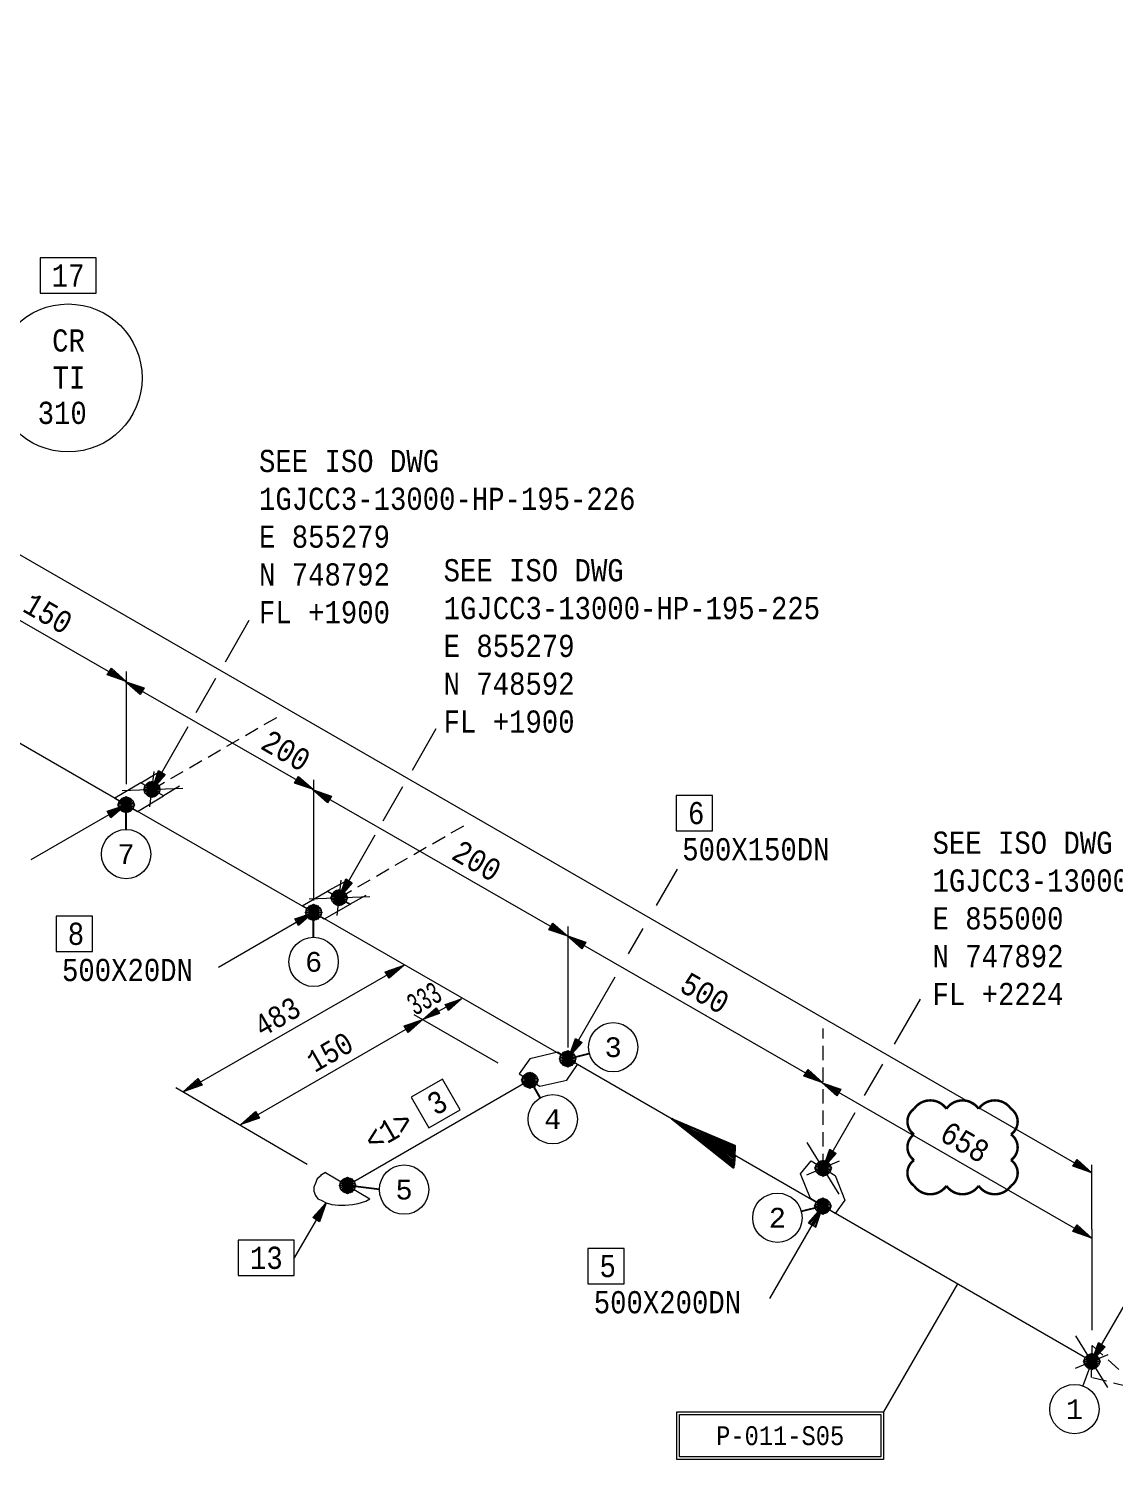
# Model space of a CAD drawing. Extents: x 0 to 841, y 0 to 594.
# Drawn here: x 412.4 to 544.4, y 301.8 to 475.8 of the extents above; entities that cross this region are included whole.
import ezdxf
from ezdxf.enums import TextEntityAlignment as Align

# ---------------------------------------------------------------- set-up
doc = ezdxf.new("R2010")
doc.units = 0
doc.header["$LTSCALE"] = 7
doc.header["$MEASUREMENT"] = 0
doc.linetypes.add('HIDDEN', pattern=[0.375, 0.25, -0.125])
doc.layers.get('0').update_dxf_attribs({"lineweight": 9})
for name, color, linetype, lineweight in [('1', 7, 'Continuous', 9), ('3', 7, 'Continuous', 9), ('SYM', 7, 'Continuous', 9), ('T-TEXT1', 7, 'Continuous', 9)]:
    doc.layers.add(name, color=color, linetype=linetype, lineweight=lineweight)
doc.layers.add('2', color=2, linetype='Continuous')
doc.layers.add('FAB', color=2, linetype='Continuous')
doc.styles.add('MARKING', font='monotxt.shx', dxfattribs={"width": 0.85, "height": 2.6})
doc.styles.add('TXT', font='monotxt.shx')

# ---------------------------------------------------------------- blocks, each defined once
blk = doc.blocks.new('ARO_E1')
at = {"layer": '2', "color": 2, "linetype": 'Continuous'}
blk.add_lwpolyline([(-1.075, -0.6125), (-1.2375, -0.4875), (0, 0), (-0.925, -0.7), (-1.2125, -0.5125), (-0.1, -0.0625), (-0.925, -0.7), (-1.2, -0.525), (-0.225, -0.1125), (-0.9375, -0.675), (-1.175, -0.5375), (-0.325, -0.175), (-0.975, -0.6625), (-1.15, -0.5625), (-0.4125, -0.225), (-0.9875, -0.6625), (-1.1375, -0.55), (-0.525, -0.3), (-1, -0.6375), (-1.1, -0.575), (-0.625, -0.35), (-1.0375, -0.625), (-1.0875, -0.5875), (-0.725, -0.425), (-1.05, -0.6125), (-1.075, -0.6125), (0, 0)], dxfattribs=at)
blk = doc.blocks.new('ARO_U1')
at = {"layer": '2', "color": 2, "linetype": 'Continuous', "xscale": 0.9999990990353698, "yscale": 0.9999990990353698, "rotation": 59.99997019629861}
blk.add_blockref('ARO_E1', (0, 0), dxfattribs=at)

msp = doc.modelspace()

# ---------------------------------------------------------------- linework, layer by layer
at = {"color": 6, "linetype": 'Continuous', "lineweight": 0, "flags": 128}
msp.add_lwpolyline([(531.86, 335.04, 0, 0, 0.520567), (531.86, 335.04, 0, 0, 0.520567), (531.86, 335.04, 0.3, 0.3, 0.520567), (531.86, 338.17, 0.3, 0.3, 0.520567), (531.86, 341.29, 0.3, 0.3, 0.520567), (531.86, 344.41, 0.3, 0.3, 0.520567), (531.86, 344.41, 0.3, 0.3, 0.520567), (527.93, 344.41, 0.3, 0.3, 0.520567), (524.01, 344.41, 0.3, 0.3, 0.520567), (520.08, 344.41, 0.3, 0.3, 0.520567), (520.08, 344.41, 0.3, 0.3, 0.520567), (520.08, 341.29, 0.3, 0.3, 0.520567), (520.08, 338.17, 0.3, 0.3, 0.520567), (520.08, 335.04, 0.3, 0.3, 0.520567), (520.08, 335.04, 0.3, 0.3, 0.520567), (524.01, 335.04, 0.3, 0.3, 0.520567), (527.93, 335.04, 0.3, 0.3, 0.520567), (531.86, 335.04, 0.3, 0.3, 0.520567)], format="xyseb", dxfattribs=at)
at = {"layer": '1', "color": 1, "linetype": 'Continuous', "lineweight": 0}
for p, q in [((424.25, 381.38), (403.11, 393.58)), ((447.05, 368.28), (424.25, 381.38)), ((477.95, 350.48), (447.05, 368.28)), ((508.98, 332.58), (479.15, 349.78)), ((473.35, 347.88), (451.18, 335.08)), ((541.7, 313.68), (508.98, 332.58))]:
    msp.add_line(p, q, dxfattribs=at)
at = {"layer": '1', "color": 2, "linetype": 'Continuous', "lineweight": 0}
for points in [[(508.14, 330.01), (508.98, 332.58), (507.18, 330.56), (508.14, 330.01)], [(508.04, 330.07), (508.98, 332.58), (507.27, 330.51)], [(507.84, 330.18), (508.98, 332.58), (507.37, 330.46)], [(507.75, 330.24), (508.98, 332.58), (507.56, 330.34)]]:
    msp.add_lwpolyline(points, dxfattribs=at)
at = {"layer": '3', "color": 2, "linetype": 'Continuous', "lineweight": 0}
for p, q in [((253.32, 502.85), (541.7, 336.63)), ((403.01, 408.58), (424.25, 396.38)), ((424.25, 397.58), (424.25, 383.88)), ((424.15, 396.38), (447.02, 383.22)), ((446.92, 383.23), (477.95, 365.39)), ((447.02, 384.43), (447.02, 369.72)), ((477.85, 365.48), (508.98, 347.58)), ((477.95, 366.58), (477.95, 351.88)), ((431.18, 346.48), (458.05, 361.88)), ((460.35, 355.28), (465.05, 357.78)), ((438.18, 342.48), (460.35, 355.28)), ((459.25, 355.88), (469.45, 349.98)), ((430.28, 346.98), (446.28, 337.68)), ((508.88, 347.58), (541.7, 328.68)), ((541.7, 329.78), (541.7, 337.58)), ((541.7, 329.78), (541.7, 317.48))]:
    msp.add_line(p, q, dxfattribs=at)
at = {"layer": '3', "color": 2, "linetype": 'HIDDEN', "lineweight": 0}
for p, q in [((427.4, 383.25), (442.99, 392.25)), ((450.15, 370.08), (465.73, 379.08)), ((509.02, 337.19), (509.02, 354.19))]:
    msp.add_line(p, q, dxfattribs=at)
at = {"layer": '3', "color": 2, "linetype": 'Continuous', "lineweight": 0}
for points in [[(413.79, 443.58), (420.59, 443.58), (420.59, 447.88), (413.79, 447.88), (413.79, 443.58)], [(422.45, 397.98), (424.25, 396.38), (421.95, 397.18), (422.45, 397.98)], [(422.35, 397.88), (424.25, 396.38), (422.05, 397.28)], [(422.35, 397.78), (424.25, 396.38), (422.05, 397.38)], [(422.25, 397.68), (424.25, 396.38), (422.15, 397.48)], [(425.95, 394.78), (424.15, 396.38), (426.45, 395.58), (425.95, 394.78)], [(426.05, 394.88), (424.15, 396.38), (426.35, 395.48)], [(426.05, 394.98), (424.15, 396.38), (426.35, 395.38)], [(426.15, 395.08), (424.15, 396.38), (426.25, 395.28)], [(429, 385.05), (427.4, 383.25), (428.2, 385.55), (429, 385.05)], [(428.9, 385.15), (427.4, 383.25), (428.3, 385.45)], [(428.8, 385.15), (427.4, 383.25), (428.4, 385.45)], [(428.7, 385.25), (427.4, 383.25), (428.5, 385.35)], [(445.22, 384.82), (447.02, 383.22), (444.72, 384.02), (445.22, 384.82)], [(445.12, 384.72), (447.02, 383.22), (444.82, 384.12)], [(445.12, 384.62), (447.02, 383.22), (444.82, 384.22)], [(445.02, 384.52), (447.02, 383.22), (444.92, 384.32)], [(448.72, 381.63), (446.92, 383.23), (449.22, 382.43), (448.72, 381.63)], [(448.82, 381.73), (446.92, 383.23), (449.12, 382.33)], [(448.82, 381.83), (446.92, 383.23), (449.12, 382.23)], [(448.92, 381.93), (446.92, 383.23), (449.02, 382.13)], [(421.96, 380.62), (424.25, 381.38), (422.4, 379.79), (421.96, 380.62)], [(422, 380.49), (424.25, 381.38), (422.37, 379.93)], [(422.08, 380.44), (424.25, 381.38), (422.28, 379.98)], [(422.12, 380.3), (424.25, 381.38), (422.24, 380.11)], [(491.16, 378.21), (495.56, 378.21), (495.56, 382.51), (491.16, 382.51), (491.16, 378.21)], [(451.75, 371.88), (450.15, 370.08), (450.95, 372.38), (451.75, 371.88)], [(451.65, 371.98), (450.15, 370.08), (451.05, 372.28)], [(451.55, 371.98), (450.15, 370.08), (451.15, 372.28)], [(451.45, 372.08), (450.15, 370.08), (451.25, 372.18)], [(415.74, 363.53), (420.14, 363.53), (420.14, 367.83), (415.74, 367.83), (415.74, 363.53)], [(444.76, 367.52), (447.05, 368.28), (445.2, 366.69), (444.76, 367.52)], [(444.8, 367.39), (447.05, 368.28), (445.17, 366.83)], [(444.88, 367.34), (447.05, 368.28), (445.08, 366.88)], [(444.92, 367.2), (447.05, 368.28), (445.04, 367.01)], [(476.15, 366.99), (477.95, 365.39), (475.65, 366.19), (476.15, 366.99)], [(476.05, 366.89), (477.95, 365.39), (475.75, 366.29)], [(476.05, 366.79), (477.95, 365.39), (475.75, 366.39)], [(475.95, 366.69), (477.95, 365.39), (475.85, 366.49)], [(479.65, 363.88), (477.85, 365.48), (480.15, 364.68), (479.65, 363.88)], [(479.75, 363.98), (477.85, 365.48), (480.05, 364.58)], [(479.75, 364.08), (477.85, 365.48), (480.05, 364.48)], [(479.85, 364.18), (477.85, 365.48), (479.95, 364.38)], [(455.75, 361.08), (458.05, 361.88), (456.25, 360.28), (455.75, 361.08)], [(455.85, 360.98), (458.05, 361.88), (456.15, 360.38)], [(455.85, 360.88), (458.05, 361.88), (456.15, 360.48)], [(455.95, 360.78), (458.05, 361.88), (456.05, 360.58)], [(462.35, 355.98), (460.35, 355.28), (461.95, 356.68), (462.35, 355.98)], [(463.05, 357.08), (465.05, 357.78), (463.45, 356.38), (463.05, 357.08)], [(463.15, 356.98), (465.05, 357.78), (463.45, 356.48)], [(463.15, 356.88), (465.05, 357.78), (463.35, 356.58)], [(463.25, 356.78), (465.05, 357.78), (463.35, 356.68)], [(458.05, 354.48), (460.35, 355.28), (458.55, 353.68), (458.05, 354.48)], [(458.15, 354.38), (460.35, 355.28), (458.45, 353.78)], [(458.15, 354.28), (460.35, 355.28), (458.45, 353.88)], [(458.25, 354.18), (460.35, 355.28), (458.35, 353.98)], [(462.35, 356.08), (460.35, 355.28), (462.05, 356.58)], [(462.25, 356.18), (460.35, 355.28), (462.05, 356.48)], [(462.25, 356.28), (460.35, 355.28), (462.15, 356.38)], [(479.69, 352.47), (478.09, 350.67), (478.89, 352.97), (479.69, 352.47)], [(479.59, 352.57), (478.09, 350.67), (478.99, 352.87)], [(479.49, 352.57), (478.09, 350.67), (479.09, 352.87)], [(479.39, 352.67), (478.09, 350.67), (479.19, 352.77)], [(433.48, 347.28), (431.18, 346.48), (432.98, 348.08), (433.48, 347.28)], [(433.38, 347.38), (431.18, 346.48), (433.08, 347.98)], [(461.06, 342.09), (464.87, 344.29), (462.72, 348.02), (458.91, 345.81), (461.06, 342.09)], [(507.18, 349.18), (508.98, 347.58), (506.68, 348.38), (507.18, 349.18)], [(507.08, 349.08), (508.98, 347.58), (506.78, 348.48)], [(507.08, 348.98), (508.98, 347.58), (506.78, 348.58)], [(506.98, 348.88), (508.98, 347.58), (506.88, 348.68)], [(433.38, 347.48), (431.18, 346.48), (433.08, 347.88)], [(433.28, 347.58), (431.18, 346.48), (433.18, 347.78)], [(510.68, 345.98), (508.88, 347.58), (511.18, 346.78), (510.68, 345.98)], [(510.78, 346.08), (508.88, 347.58), (511.08, 346.68)], [(510.78, 346.18), (508.88, 347.58), (511.08, 346.58)], [(510.88, 346.28), (508.88, 347.58), (510.98, 346.48)], [(440.48, 343.28), (438.18, 342.48), (439.98, 344.08), (440.48, 343.28)], [(440.38, 343.38), (438.18, 342.48), (440.08, 343.98)], [(440.38, 343.48), (438.18, 342.48), (440.08, 343.88)], [(440.28, 343.58), (438.18, 342.48), (440.18, 343.78)], [(510.62, 338.99), (509.02, 337.19), (509.82, 339.49), (510.62, 338.99)], [(510.52, 339.09), (509.02, 337.19), (509.92, 339.39)], [(510.42, 339.09), (509.02, 337.19), (510.02, 339.39)], [(510.32, 339.19), (509.02, 337.19), (510.12, 339.29)], [(539.9, 338.23), (541.7, 336.63), (539.4, 337.43), (539.9, 338.23)], [(539.8, 338.13), (541.7, 336.63), (539.5, 337.53)], [(539.8, 338.03), (541.7, 336.63), (539.5, 337.63)], [(539.7, 337.93), (541.7, 336.63), (539.6, 337.73)], [(446.96, 331.17), (448.56, 332.97), (447.76, 330.67), (446.96, 331.17)], [(447.06, 331.07), (448.56, 332.97), (447.66, 330.77)], [(447.16, 331.07), (448.56, 332.97), (447.56, 330.77)], [(447.26, 330.97), (448.56, 332.97), (447.46, 330.87)], [(539.9, 330.28), (541.7, 328.68), (539.4, 329.48), (539.9, 330.28)], [(539.8, 330.18), (541.7, 328.68), (539.5, 329.58)], [(539.8, 330.08), (541.7, 328.68), (539.5, 329.68)], [(539.7, 329.98), (541.7, 328.68), (539.6, 329.78)], [(437.89, 324.12), (444.69, 324.12), (444.69, 328.42), (437.89, 328.42), (437.89, 324.12)], [(480.41, 323.13), (484.81, 323.13), (484.81, 327.43), (480.41, 327.43), (480.41, 323.13)], [(543.3, 315.48), (541.7, 313.68), (542.5, 315.98), (543.3, 315.48)], [(543.2, 315.58), (541.7, 313.68), (542.6, 315.88)], [(543.1, 315.58), (541.7, 313.68), (542.7, 315.88)], [(543, 315.68), (541.7, 313.68), (542.8, 315.78)]]:
    msp.add_lwpolyline(points, dxfattribs=at)
msp.add_circle((417.19, 433.28), 9, dxfattribs=at)
at = {"layer": 'FAB', "lineweight": 0}
for p, q in [((436.32, 398.78), (439.23, 403.81)), ((432.75, 392.59), (435.16, 396.76)), ((427.4, 383.25), (431.8, 390.88)), ((459.06, 385.6), (461.97, 390.64)), ((455.49, 379.42), (457.9, 383.59)), ((424.25, 381.38), (412.67, 374.7)), ((450.15, 370.08), (454.55, 377.71)), ((488.74, 369.13), (491.29, 373.54)), ((447.05, 368.28), (435.47, 361.6)), ((485.34, 363.24), (487.13, 366.33)), ((478.09, 350.67), (483.74, 360.47)), ((517.68, 352.28), (520.84, 357.75)), ((514.06, 346.01), (516.27, 349.84)), ((509.02, 337.19), (512.92, 343.95)), ((448.56, 332.97), (444.69, 326.27)), ((508.98, 332.58), (502.48, 321.32)), ((541.7, 313.68), (551.85, 331.25))]:
    msp.add_line(p, q, dxfattribs=at)
at = {"layer": 'FAB'}
for p, q in [((424.25, 378.38), (424.25, 381.38)), ((447.05, 365.28), (447.05, 368.28)), ((477.95, 350.48), (480.58, 351.15)), ((473.35, 347.88), (474.61, 345.72)), ((455.05, 334.58), (451.18, 335.08)), ((508.98, 332.58), (506.35, 331.91))]:
    msp.add_line(p, q, dxfattribs=at)
at = {"layer": 'FAB', "linetype": 'Continuous', "lineweight": 0}
for p, q in [((525.34, 323.13), (516.34, 307.54)), ((541.7, 313.68), (540.61, 310.7))]:
    msp.add_line(p, q, dxfattribs=at)
at = {"layer": 'FAB', "color": 2, "linetype": 'Continuous', "lineweight": 0}
for points in [[(491.24, 307.54), (516.34, 307.54), (516.34, 301.78), (491.24, 301.78)], [(491.56, 307.22), (516.02, 307.22), (516.02, 302.1), (491.56, 302.1)]]:
    msp.add_lwpolyline(points, close=True, dxfattribs=at)
for centre in [(424.25, 375.38), (447.05, 362.28), (483.48, 351.9), (476.13, 343.14), (458.05, 334.58), (503.45, 331.16), (539.58, 307.89)]:
    msp.add_circle(centre, 3, dxfattribs=at)
at = {"layer": 'SYM', "color": 2, "linetype": 'HIDDEN', "lineweight": 0}
msp.add_lwpolyline([(553.65, 306.73), (553.65, 308.73), (541.65, 311.73), (541.75, 315.63), (553.65, 304.83), (553.65, 306.73)], dxfattribs=at)
at = {"layer": 'T-TEXT1', "color": 2, "linetype": 'Continuous', "lineweight": 0}
for p, q in [((427.15, 381.11), (427.65, 385.41)), ((423.75, 383.11), (431.15, 383.41)), ((449.9, 367.93), (450.4, 372.23)), ((446.5, 369.93), (453.9, 370.23)), ((510.98, 334.03), (507.08, 340.33)), ((510.98, 338.03), (506.98, 336.33)), ((448.48, 336.68), (447.88, 336.28)), ((448.48, 336.68), (453.88, 333.48)), ((543.66, 310.51), (539.76, 316.81)), ((543.66, 314.51), (539.66, 312.81))]:
    msp.add_line(p, q, dxfattribs=at)
for points in [[(430.74, 383.63), (428.79, 382.45), (426.02, 384.05), (427.97, 385.23)], [(424.25, 381.38), (425.63, 380.58), (428.79, 382.45), (426.02, 384.05), (422.86, 382.18), (424.25, 381.38)], [(427.4, 384.25), (427.6, 384.15), (427.7, 384.15), (427.9, 384.05), (428, 383.95), (428.1, 383.85), (428.2, 383.75), (428.3, 383.55), (428.3, 383.45), (428.4, 383.25), (428.3, 383.05), (428.3, 382.95), (428.2, 382.75), (428.1, 382.65), (428, 382.55), (427.9, 382.45), (427.7, 382.35), (427.6, 382.35), (427.4, 382.35), (427.2, 382.35), (427.1, 382.35), (426.9, 382.45), (426.8, 382.55), (426.7, 382.65), (426.6, 382.75), (426.5, 382.95), (426.5, 383.05), (426.5, 383.25), (426.5, 383.45), (426.5, 383.55), (426.6, 383.75), (426.7, 383.85), (426.8, 383.95), (426.9, 384.05), (427.1, 384.15), (427.2, 384.15), (427.4, 384.25), (427.4, 384.25), (427.6, 384.15), (427.4, 382.25), (427.2, 382.35), (427.4, 384.25), (427.6, 384.15), (427.7, 384.15), (427.2, 382.35), (427.1, 382.35), (427.6, 384.15), (427.7, 384.15), (427.9, 384.05), (427.1, 382.35), (426.9, 382.45), (427.7, 384.15), (427.9, 384.05), (428, 383.95), (426.9, 382.45), (426.8, 382.55), (427.9, 384.05), (428, 383.95), (428.1, 383.85), (426.8, 382.55), (426.7, 382.65), (428, 383.95), (428.1, 383.85), (428.2, 383.75), (426.7, 382.65), (426.6, 382.75), (428.1, 383.85), (428.2, 383.75), (428.3, 383.55), (426.6, 382.75), (426.5, 382.95), (428.2, 383.75), (428.3, 383.55), (428.3, 383.45), (426.5, 382.95), (426.5, 383.05), (428.3, 383.55), (428.3, 383.45), (428.4, 383.25), (426.5, 383.05), (426.4, 383.25), (428.3, 383.45), (428.4, 383.25), (428.3, 383.05), (426.4, 383.25), (426.5, 383.45), (428.4, 383.25), (428.3, 383.05), (428.3, 382.95), (426.5, 383.45), (426.5, 383.55), (428.3, 383.05), (428.3, 382.95), (428.2, 382.75), (426.5, 383.55), (426.6, 383.75), (428.3, 382.95)], [(428.3, 382.95), (428.2, 382.75), (428.1, 382.65), (426.6, 383.75), (426.7, 383.85), (428.2, 382.75), (428.1, 382.65), (428, 382.55), (426.7, 383.85), (426.8, 383.95), (428.1, 382.65), (428, 382.55), (427.9, 382.45), (426.8, 383.95), (426.9, 384.05), (428, 382.55), (427.9, 382.45), (427.7, 382.35), (426.9, 384.05), (427.1, 384.15), (427.9, 382.45), (427.7, 382.35), (427.6, 382.35), (427.1, 384.15), (427.2, 384.15), (427.7, 382.35), (427.6, 382.35), (427.4, 382.25), (427.2, 384.15), (427.4, 384.25), (427.6, 382.35)], [(424.25, 382.38), (424.45, 382.28), (424.55, 382.28), (424.75, 382.18), (424.85, 382.08), (424.95, 381.98), (425.05, 381.88), (425.15, 381.68), (425.15, 381.58), (425.25, 381.38), (425.15, 381.18), (425.15, 381.08), (425.05, 380.88), (424.95, 380.78), (424.85, 380.68), (424.75, 380.58), (424.55, 380.48), (424.45, 380.48), (424.25, 380.48), (424.05, 380.48), (423.95, 380.48), (423.75, 380.58), (423.65, 380.68), (423.55, 380.78), (423.45, 380.88), (423.35, 381.08), (423.35, 381.18), (423.35, 381.38), (423.35, 381.58), (423.35, 381.68), (423.45, 381.88), (423.55, 381.98), (423.65, 382.08), (423.75, 382.18), (423.95, 382.28), (424.05, 382.28), (424.25, 382.38), (424.25, 382.38), (424.45, 382.28), (424.25, 380.38), (424.05, 380.48), (424.25, 382.38), (424.45, 382.28), (424.55, 382.28), (424.05, 380.48), (423.95, 380.48), (424.45, 382.28), (424.55, 382.28), (424.75, 382.18), (423.95, 380.48), (423.75, 380.58), (424.55, 382.28), (424.75, 382.18), (424.85, 382.08), (423.75, 380.58), (423.65, 380.68), (424.75, 382.18), (424.85, 382.08), (424.95, 381.98), (423.65, 380.68), (423.55, 380.78), (424.85, 382.08), (424.95, 381.98), (425.05, 381.88), (423.55, 380.78), (423.45, 380.88), (424.95, 381.98), (425.05, 381.88), (425.15, 381.68), (423.45, 380.88), (423.35, 381.08), (425.05, 381.88), (425.15, 381.68), (425.15, 381.58), (423.35, 381.08), (423.35, 381.18), (425.15, 381.68), (425.15, 381.58), (425.25, 381.38), (423.35, 381.18), (423.25, 381.38), (425.15, 381.58), (425.25, 381.38), (425.15, 381.18), (423.25, 381.38), (423.35, 381.58), (425.25, 381.38), (425.15, 381.18), (425.15, 381.08), (423.35, 381.58), (423.35, 381.68), (425.15, 381.18), (425.15, 381.08), (425.05, 380.88), (423.35, 381.68), (423.45, 381.88), (425.15, 381.08)], [(425.15, 381.08), (425.05, 380.88), (424.95, 380.78), (423.45, 381.88), (423.55, 381.98), (425.05, 380.88), (424.95, 380.78), (424.85, 380.68), (423.55, 381.98), (423.65, 382.08), (424.95, 380.78), (424.85, 380.68), (424.75, 380.58), (423.65, 382.08), (423.75, 382.18), (424.85, 380.68), (424.75, 380.58), (424.55, 380.48), (423.75, 382.18), (423.95, 382.28), (424.75, 380.58), (424.55, 380.48), (424.45, 380.48), (423.95, 382.28), (424.05, 382.28), (424.55, 380.48), (424.45, 380.48), (424.25, 380.38), (424.05, 382.28), (424.25, 382.38), (424.45, 380.48)], [(447.05, 368.28), (445.65, 369.08), (448.75, 370.88), (451.55, 369.28), (448.35, 367.48), (447.05, 368.28)], [(450.75, 371.98), (448.75, 370.88), (451.45, 369.28), (453.45, 370.38)], [(450.15, 371.08), (450.35, 370.98), (450.45, 370.98), (450.65, 370.88), (450.75, 370.78), (450.85, 370.68), (450.95, 370.58), (451.05, 370.38), (451.05, 370.28), (451.15, 370.08), (451.05, 369.88), (451.05, 369.78), (450.95, 369.58), (450.85, 369.48), (450.75, 369.38), (450.65, 369.28), (450.45, 369.18), (450.35, 369.18), (450.15, 369.18), (449.95, 369.18), (449.85, 369.18), (449.65, 369.28), (449.55, 369.38), (449.45, 369.48), (449.35, 369.58), (449.25, 369.78), (449.25, 369.88), (449.25, 370.08), (449.25, 370.28), (449.25, 370.38), (449.35, 370.58), (449.45, 370.68), (449.55, 370.78), (449.65, 370.88), (449.85, 370.98), (449.95, 370.98), (450.15, 371.08), (450.15, 371.08), (450.35, 370.98), (450.15, 369.08), (449.95, 369.18), (450.15, 371.08), (450.35, 370.98), (450.45, 370.98), (449.95, 369.18), (449.85, 369.18), (450.35, 370.98), (450.45, 370.98), (450.65, 370.88), (449.85, 369.18), (449.65, 369.28), (450.45, 370.98), (450.65, 370.88), (450.75, 370.78), (449.65, 369.28), (449.55, 369.38), (450.65, 370.88), (450.75, 370.78), (450.85, 370.68), (449.55, 369.38), (449.45, 369.48), (450.75, 370.78), (450.85, 370.68), (450.95, 370.58), (449.45, 369.48), (449.35, 369.58), (450.85, 370.68), (450.95, 370.58), (451.05, 370.38), (449.35, 369.58), (449.25, 369.78), (450.95, 370.58), (451.05, 370.38), (451.05, 370.28), (449.25, 369.78), (449.25, 369.88), (451.05, 370.38), (451.05, 370.28), (451.15, 370.08), (449.25, 369.88), (449.15, 370.08), (451.05, 370.28), (451.15, 370.08), (451.05, 369.88), (449.15, 370.08), (449.25, 370.28), (451.15, 370.08), (451.05, 369.88), (451.05, 369.78), (449.25, 370.28), (449.25, 370.38), (451.05, 369.88), (451.05, 369.78), (450.95, 369.58), (449.25, 370.38), (449.35, 370.58), (451.05, 369.78)], [(451.05, 369.78), (450.95, 369.58), (450.85, 369.48), (449.35, 370.58), (449.45, 370.68), (450.95, 369.58), (450.85, 369.48), (450.75, 369.38), (449.45, 370.68), (449.55, 370.78), (450.85, 369.48), (450.75, 369.38), (450.65, 369.28), (449.55, 370.78), (449.65, 370.88), (450.75, 369.38), (450.65, 369.28), (450.45, 369.18), (449.65, 370.88), (449.85, 370.98), (450.65, 369.28), (450.45, 369.18), (450.35, 369.18), (449.85, 370.98), (449.95, 370.98), (450.45, 369.18), (450.35, 369.18), (450.15, 369.08), (449.95, 370.98), (450.15, 371.08), (450.35, 369.18)], [(447.05, 369.28), (447.25, 369.18), (447.35, 369.18), (447.55, 369.08), (447.65, 368.98), (447.75, 368.88), (447.85, 368.78), (447.95, 368.58), (447.95, 368.48), (448.05, 368.28), (447.95, 368.08), (447.95, 367.98), (447.85, 367.78), (447.75, 367.68), (447.65, 367.58), (447.55, 367.48), (447.35, 367.38), (447.25, 367.38), (447.05, 367.38), (446.85, 367.38), (446.75, 367.38), (446.55, 367.48), (446.45, 367.58), (446.35, 367.68), (446.25, 367.78), (446.15, 367.98), (446.15, 368.08), (446.15, 368.28), (446.15, 368.48), (446.15, 368.58), (446.25, 368.78), (446.35, 368.88), (446.45, 368.98), (446.55, 369.08), (446.75, 369.18), (446.85, 369.18), (447.05, 369.28), (447.05, 369.28), (447.25, 369.18), (447.05, 367.28), (446.85, 367.38), (447.05, 369.28), (447.25, 369.18), (447.35, 369.18), (446.85, 367.38), (446.75, 367.38), (447.25, 369.18), (447.35, 369.18), (447.55, 369.08), (446.75, 367.38), (446.55, 367.48), (447.35, 369.18), (447.55, 369.08), (447.65, 368.98), (446.55, 367.48), (446.45, 367.58), (447.55, 369.08), (447.65, 368.98), (447.75, 368.88), (446.45, 367.58), (446.35, 367.68), (447.65, 368.98), (447.75, 368.88), (447.85, 368.78), (446.35, 367.68), (446.25, 367.78), (447.75, 368.88), (447.85, 368.78), (447.95, 368.58), (446.25, 367.78), (446.15, 367.98), (447.85, 368.78), (447.95, 368.58), (447.95, 368.48), (446.15, 367.98), (446.15, 368.08), (447.95, 368.58), (447.95, 368.48), (448.05, 368.28), (446.15, 368.08), (446.05, 368.28), (447.95, 368.48), (448.05, 368.28), (447.95, 368.08), (446.05, 368.28), (446.15, 368.48), (448.05, 368.28), (447.95, 368.08), (447.95, 367.98), (446.15, 368.48), (446.15, 368.58), (447.95, 368.08), (447.95, 367.98), (447.85, 367.78), (446.15, 368.58), (446.25, 368.78), (447.95, 367.98)], [(447.95, 367.98), (447.85, 367.78), (447.75, 367.68), (446.25, 368.78), (446.35, 368.88), (447.85, 367.78), (447.75, 367.68), (447.65, 367.58), (446.35, 368.88), (446.45, 368.98), (447.75, 367.68), (447.65, 367.58), (447.55, 367.48), (446.45, 368.98), (446.55, 369.08), (447.65, 367.58), (447.55, 367.48), (447.35, 367.38), (446.55, 369.08), (446.75, 369.18), (447.55, 367.48), (447.35, 367.38), (447.25, 367.38), (446.75, 369.18), (446.85, 369.18), (447.35, 367.38), (447.25, 367.38), (447.05, 367.28), (446.85, 369.18), (447.05, 369.28), (447.25, 367.38)], [(477.95, 351.48), (478.15, 351.38), (478.25, 351.38), (478.45, 351.28), (478.55, 351.18), (478.65, 351.08), (478.75, 350.98), (478.85, 350.78), (478.85, 350.68), (478.95, 350.48), (478.85, 350.28), (478.85, 350.18), (478.75, 349.98), (478.65, 349.88), (478.55, 349.78), (478.45, 349.68), (478.25, 349.58), (478.15, 349.58), (477.95, 349.58), (477.75, 349.58), (477.65, 349.58), (477.45, 349.68), (477.35, 349.78), (477.25, 349.88), (477.15, 349.98), (477.05, 350.18), (477.05, 350.28), (477.05, 350.48), (477.05, 350.68), (477.05, 350.78), (477.15, 350.98), (477.25, 351.08), (477.35, 351.18), (477.45, 351.28), (477.65, 351.38), (477.75, 351.38), (477.95, 351.48), (477.95, 351.48), (478.15, 351.38), (477.95, 349.48), (477.75, 349.58), (477.95, 351.48), (478.15, 351.38), (478.25, 351.38), (477.75, 349.58), (477.65, 349.58), (478.15, 351.38), (478.25, 351.38), (478.45, 351.28), (477.65, 349.58), (477.45, 349.68), (478.25, 351.38), (478.45, 351.28), (478.55, 351.18), (477.45, 349.68), (477.35, 349.78), (478.45, 351.28), (478.55, 351.18), (478.65, 351.08), (477.35, 349.78), (477.25, 349.88), (478.55, 351.18), (478.65, 351.08), (478.75, 350.98), (477.25, 349.88), (477.15, 349.98), (478.65, 351.08), (478.75, 350.98), (478.85, 350.78), (477.15, 349.98), (477.05, 350.18), (478.75, 350.98), (478.85, 350.78), (478.85, 350.68), (477.05, 350.18), (477.05, 350.28), (478.85, 350.78), (478.85, 350.68), (478.95, 350.48), (477.05, 350.28), (476.95, 350.48), (478.85, 350.68), (478.95, 350.48), (478.85, 350.28), (476.95, 350.48), (477.05, 350.68), (478.95, 350.48), (478.85, 350.28), (478.85, 350.18), (477.05, 350.68), (477.05, 350.78), (478.85, 350.28), (478.85, 350.18), (478.75, 349.98), (477.05, 350.78), (477.15, 350.98), (478.85, 350.18)], [(478.85, 350.18), (478.75, 349.98), (478.65, 349.88), (477.15, 350.98), (477.25, 351.08), (478.75, 349.98), (478.65, 349.88), (478.55, 349.78), (477.25, 351.08), (477.35, 351.18), (478.65, 349.88), (478.55, 349.78), (478.45, 349.68), (477.35, 351.18), (477.45, 351.28), (478.55, 349.78), (478.45, 349.68), (478.25, 349.58), (477.45, 351.28), (477.65, 351.38), (478.45, 349.68), (478.25, 349.58), (478.15, 349.58), (477.65, 351.38), (477.75, 351.38), (478.25, 349.58), (478.15, 349.58), (477.95, 349.48), (477.75, 351.38), (477.95, 351.48), (478.15, 349.58)], [(477.95, 350.48), (476.75, 351.28), (473.35, 350.48), (472.05, 348.68), (474.55, 347.18), (477.85, 347.88), (479.15, 349.78), (477.95, 350.48)], [(473.35, 348.88), (473.55, 348.78), (473.65, 348.78), (473.85, 348.68), (473.95, 348.58), (474.05, 348.48), (474.15, 348.38), (474.25, 348.18), (474.25, 348.08), (474.35, 347.88), (474.25, 347.68), (474.25, 347.58), (474.15, 347.38), (474.05, 347.28), (473.95, 347.18), (473.85, 347.08), (473.65, 346.98), (473.55, 346.98), (473.35, 346.98), (473.15, 346.98), (473.05, 346.98), (472.85, 347.08), (472.75, 347.18), (472.65, 347.28), (472.55, 347.38), (472.45, 347.58), (472.45, 347.68), (472.45, 347.88), (472.45, 348.08), (472.45, 348.18), (472.55, 348.38), (472.65, 348.48), (472.75, 348.58), (472.85, 348.68), (473.05, 348.78), (473.15, 348.78), (473.35, 348.88), (473.35, 348.88), (473.55, 348.78), (473.35, 346.88), (473.15, 346.98), (473.35, 348.88), (473.55, 348.78), (473.65, 348.78), (473.15, 346.98), (473.05, 346.98), (473.55, 348.78), (473.65, 348.78), (473.85, 348.68), (473.05, 346.98), (472.85, 347.08), (473.65, 348.78), (473.85, 348.68), (473.95, 348.58), (472.85, 347.08), (472.75, 347.18), (473.85, 348.68), (473.95, 348.58), (474.05, 348.48), (472.75, 347.18), (472.65, 347.28), (473.95, 348.58), (474.05, 348.48), (474.15, 348.38), (472.65, 347.28), (472.55, 347.38), (474.05, 348.48), (474.15, 348.38), (474.25, 348.18), (472.55, 347.38), (472.45, 347.58), (474.15, 348.38), (474.25, 348.18), (474.25, 348.08), (472.45, 347.58), (472.45, 347.68), (474.25, 348.18), (474.25, 348.08), (474.35, 347.88), (472.45, 347.68), (472.35, 347.88), (474.25, 348.08), (474.35, 347.88), (474.25, 347.68), (472.35, 347.88), (472.45, 348.08), (474.35, 347.88), (474.25, 347.68), (474.25, 347.58), (472.45, 348.08), (472.45, 348.18), (474.25, 347.68), (474.25, 347.58), (474.15, 347.38), (472.45, 348.18), (472.55, 348.38), (474.25, 347.58)], [(474.25, 347.58), (474.15, 347.38), (474.05, 347.28), (472.55, 348.38), (472.65, 348.48), (474.15, 347.38), (474.05, 347.28), (473.95, 347.18), (472.65, 348.48), (472.75, 348.58), (474.05, 347.28), (473.95, 347.18), (473.85, 347.08), (472.75, 348.58), (472.85, 348.68), (473.95, 347.18), (473.85, 347.08), (473.65, 346.98), (472.85, 348.68), (473.05, 348.78), (473.85, 347.08), (473.65, 346.98), (473.55, 346.98), (473.05, 348.78), (473.15, 348.78), (473.65, 346.98), (473.55, 346.98), (473.35, 346.88), (473.15, 348.78), (473.35, 348.88), (473.55, 346.98)], [(508.97, 332.59), (507.47, 333.49), (506.27, 336.49), (507.57, 338.09), (510.47, 336.29), (511.67, 333.29), (510.47, 331.69), (508.97, 332.59)], [(509.02, 338.18), (509.22, 338.08), (509.32, 338.08), (509.52, 337.98), (509.62, 337.88), (509.72, 337.78), (509.82, 337.68), (509.92, 337.48), (509.92, 337.38), (510.02, 337.18), (509.92, 336.98), (509.92, 336.88), (509.82, 336.68), (509.72, 336.58), (509.62, 336.48), (509.52, 336.38), (509.32, 336.28), (509.22, 336.28), (509.02, 336.28), (508.82, 336.28), (508.72, 336.28), (508.52, 336.38), (508.42, 336.48), (508.32, 336.58), (508.22, 336.68), (508.12, 336.88), (508.12, 336.98), (508.12, 337.18), (508.12, 337.38), (508.12, 337.48), (508.22, 337.68), (508.32, 337.78), (508.42, 337.88), (508.52, 337.98), (508.72, 338.08), (508.82, 338.08), (509.02, 338.18), (509.02, 338.18), (509.22, 338.08), (509.02, 336.18), (508.82, 336.28), (509.02, 338.18), (509.22, 338.08), (509.32, 338.08), (508.82, 336.28), (508.72, 336.28), (509.22, 338.08), (509.32, 338.08), (509.52, 337.98), (508.72, 336.28), (508.52, 336.38), (509.32, 338.08), (509.52, 337.98), (509.62, 337.88), (508.52, 336.38), (508.42, 336.48), (509.52, 337.98), (509.62, 337.88), (509.72, 337.78), (508.42, 336.48), (508.32, 336.58), (509.62, 337.88), (509.72, 337.78), (509.82, 337.68), (508.32, 336.58), (508.22, 336.68), (509.72, 337.78), (509.82, 337.68), (509.92, 337.48), (508.22, 336.68), (508.12, 336.88), (509.82, 337.68), (509.92, 337.48), (509.92, 337.38), (508.12, 336.88), (508.12, 336.98), (509.92, 337.48), (509.92, 337.38), (510.02, 337.18), (508.12, 336.98), (508.02, 337.18), (509.92, 337.38), (510.02, 337.18), (509.92, 336.98), (508.02, 337.18), (508.12, 337.38), (510.02, 337.18), (509.92, 336.98), (509.92, 336.88), (508.12, 337.38), (508.12, 337.48), (509.92, 336.98), (509.92, 336.88), (509.82, 336.68), (508.12, 337.48), (508.22, 337.68), (509.92, 336.88)], [(509.92, 336.88), (509.82, 336.68), (509.72, 336.58), (508.22, 337.68), (508.32, 337.78), (509.82, 336.68), (509.72, 336.58), (509.62, 336.48), (508.32, 337.78), (508.42, 337.88), (509.72, 336.58), (509.62, 336.48), (509.52, 336.38), (508.42, 337.88), (508.52, 337.98), (509.62, 336.48), (509.52, 336.38), (509.32, 336.28), (508.52, 337.98), (508.72, 338.08), (509.52, 336.38), (509.32, 336.28), (509.22, 336.28), (508.72, 338.08), (508.82, 338.08), (509.32, 336.28), (509.22, 336.28), (509.02, 336.18), (508.82, 338.08), (509.02, 338.18), (509.22, 336.28)], [(447.98, 336.28), (447.48, 335.88), (447.28, 335.38), (447.08, 334.88), (447.08, 334.38), (447.28, 333.88), (447.58, 333.48), (447.98, 333.28), (448.58, 332.98), (449.28, 332.78), (450.08, 332.68), (450.88, 332.68), (451.78, 332.78), (452.48, 332.88), (453.38, 333.18), (453.88, 333.48)], [(451.18, 336.08), (451.38, 335.98), (451.48, 335.98), (451.68, 335.88), (451.78, 335.78), (451.88, 335.68), (451.98, 335.58), (452.08, 335.38), (452.08, 335.28), (452.18, 335.08), (452.08, 334.88), (452.08, 334.78), (451.98, 334.58), (451.88, 334.48), (451.78, 334.38), (451.68, 334.28), (451.48, 334.18), (451.38, 334.18), (451.18, 334.18), (450.98, 334.18), (450.88, 334.18), (450.68, 334.28), (450.58, 334.38), (450.48, 334.48), (450.38, 334.58), (450.28, 334.78), (450.28, 334.88), (450.28, 335.08), (450.28, 335.28), (450.28, 335.38), (450.38, 335.58), (450.48, 335.68), (450.58, 335.78), (450.68, 335.88), (450.88, 335.98), (450.98, 335.98), (451.18, 336.08), (451.18, 336.08), (451.38, 335.98), (451.18, 334.08), (450.98, 334.18), (451.18, 336.08), (451.38, 335.98), (451.48, 335.98), (450.98, 334.18), (450.88, 334.18), (451.38, 335.98), (451.48, 335.98), (451.68, 335.88), (450.88, 334.18), (450.68, 334.28), (451.48, 335.98), (451.68, 335.88), (451.78, 335.78), (450.68, 334.28), (450.58, 334.38), (451.68, 335.88), (451.78, 335.78), (451.88, 335.68), (450.58, 334.38), (450.48, 334.48), (451.78, 335.78), (451.88, 335.68), (451.98, 335.58), (450.48, 334.48), (450.38, 334.58), (451.88, 335.68), (451.98, 335.58), (452.08, 335.38), (450.38, 334.58), (450.28, 334.78), (451.98, 335.58), (452.08, 335.38), (452.08, 335.28), (450.28, 334.78), (450.28, 334.88), (452.08, 335.38), (452.08, 335.28), (452.18, 335.08), (450.28, 334.88), (450.18, 335.08), (452.08, 335.28), (452.18, 335.08), (452.08, 334.88), (450.18, 335.08), (450.28, 335.28), (452.18, 335.08), (452.08, 334.88), (452.08, 334.78), (450.28, 335.28), (450.28, 335.38), (452.08, 334.88), (452.08, 334.78), (451.98, 334.58), (450.28, 335.38), (450.38, 335.58), (452.08, 334.78)], [(452.08, 334.78), (451.98, 334.58), (451.88, 334.48), (450.38, 335.58), (450.48, 335.68), (451.98, 334.58), (451.88, 334.48), (451.78, 334.38), (450.48, 335.68), (450.58, 335.78), (451.88, 334.48), (451.78, 334.38), (451.68, 334.28), (450.58, 335.78), (450.68, 335.88), (451.78, 334.38), (451.68, 334.28), (451.48, 334.18), (450.68, 335.88), (450.88, 335.98), (451.68, 334.28), (451.48, 334.18), (451.38, 334.18), (450.88, 335.98), (450.98, 335.98), (451.48, 334.18), (451.38, 334.18), (451.18, 334.08), (450.98, 335.98), (451.18, 336.08), (451.38, 334.18)], [(508.98, 333.57), (509.18, 333.47), (509.28, 333.47), (509.48, 333.37), (509.58, 333.27), (509.68, 333.17), (509.78, 333.07), (509.88, 332.87), (509.88, 332.77), (509.98, 332.57), (509.88, 332.37), (509.88, 332.27), (509.78, 332.07), (509.68, 331.97), (509.58, 331.87), (509.48, 331.77), (509.28, 331.67), (509.18, 331.67), (508.98, 331.67), (508.78, 331.67), (508.68, 331.67), (508.48, 331.77), (508.38, 331.87), (508.28, 331.97), (508.18, 332.07), (508.08, 332.27), (508.08, 332.37), (508.08, 332.57), (508.08, 332.77), (508.08, 332.87), (508.18, 333.07), (508.28, 333.17), (508.38, 333.27), (508.48, 333.37), (508.68, 333.47), (508.78, 333.47), (508.98, 333.57), (508.98, 333.57), (509.18, 333.47), (508.98, 331.57), (508.78, 331.67), (508.98, 333.57), (509.18, 333.47), (509.28, 333.47), (508.78, 331.67), (508.68, 331.67), (509.18, 333.47), (509.28, 333.47), (509.48, 333.37), (508.68, 331.67), (508.48, 331.77), (509.28, 333.47), (509.48, 333.37), (509.58, 333.27), (508.48, 331.77), (508.38, 331.87), (509.48, 333.37), (509.58, 333.27), (509.68, 333.17), (508.38, 331.87), (508.28, 331.97), (509.58, 333.27), (509.68, 333.17), (509.78, 333.07), (508.28, 331.97), (508.18, 332.07), (509.68, 333.17), (509.78, 333.07), (509.88, 332.87), (508.18, 332.07), (508.08, 332.27), (509.78, 333.07), (509.88, 332.87), (509.88, 332.77), (508.08, 332.27), (508.08, 332.37), (509.88, 332.87), (509.88, 332.77), (509.98, 332.57), (508.08, 332.37), (507.98, 332.57), (509.88, 332.77), (509.98, 332.57), (509.88, 332.37), (507.98, 332.57), (508.08, 332.77), (509.98, 332.57), (509.88, 332.37), (509.88, 332.27), (508.08, 332.77), (508.08, 332.87), (509.88, 332.37), (509.88, 332.27), (509.78, 332.07), (508.08, 332.87), (508.18, 333.07), (509.88, 332.27)], [(509.88, 332.27), (509.78, 332.07), (509.68, 331.97), (508.18, 333.07), (508.28, 333.17), (509.78, 332.07), (509.68, 331.97), (509.58, 331.87), (508.28, 333.17), (508.38, 333.27), (509.68, 331.97), (509.58, 331.87), (509.48, 331.77), (508.38, 333.27), (508.48, 333.37), (509.58, 331.87), (509.48, 331.77), (509.28, 331.67), (508.48, 333.37), (508.68, 333.47), (509.48, 331.77), (509.28, 331.67), (509.18, 331.67), (508.68, 333.47), (508.78, 333.47), (509.28, 331.67), (509.18, 331.67), (508.98, 331.57), (508.78, 333.47), (508.98, 333.57), (509.18, 331.67)], [(541.7, 314.68), (541.9, 314.58), (542, 314.58), (542.2, 314.48), (542.3, 314.38), (542.4, 314.28), (542.5, 314.18), (542.6, 313.98), (542.6, 313.88), (542.7, 313.68), (542.6, 313.48), (542.6, 313.38), (542.5, 313.18), (542.4, 313.08), (542.3, 312.98), (542.2, 312.88), (542, 312.78), (541.9, 312.78), (541.7, 312.78), (541.5, 312.78), (541.4, 312.78), (541.2, 312.88), (541.1, 312.98), (541, 313.08), (540.9, 313.18), (540.8, 313.38), (540.8, 313.48), (540.8, 313.68), (540.8, 313.88), (540.8, 313.98), (540.9, 314.18), (541, 314.28), (541.1, 314.38), (541.2, 314.48), (541.4, 314.58), (541.5, 314.58), (541.7, 314.68), (541.7, 314.68), (541.9, 314.58), (541.7, 312.68), (541.5, 312.78), (541.7, 314.68), (541.9, 314.58), (542, 314.58), (541.5, 312.78), (541.4, 312.78), (541.9, 314.58), (542, 314.58), (542.2, 314.48), (541.4, 312.78), (541.2, 312.88), (542, 314.58), (542.2, 314.48), (542.3, 314.38), (541.2, 312.88), (541.1, 312.98), (542.2, 314.48), (542.3, 314.38), (542.4, 314.28), (541.1, 312.98), (541, 313.08), (542.3, 314.38), (542.4, 314.28), (542.5, 314.18), (541, 313.08), (540.9, 313.18), (542.4, 314.28), (542.5, 314.18), (542.6, 313.98), (540.9, 313.18), (540.8, 313.38), (542.5, 314.18), (542.6, 313.98), (542.6, 313.88), (540.8, 313.38), (540.8, 313.48), (542.6, 313.98), (542.6, 313.88), (542.7, 313.68), (540.8, 313.48), (540.7, 313.68), (542.6, 313.88), (542.7, 313.68), (542.6, 313.48), (540.7, 313.68), (540.8, 313.88), (542.7, 313.68), (542.6, 313.48), (542.6, 313.38), (540.8, 313.88), (540.8, 313.98), (542.6, 313.48), (542.6, 313.38), (542.5, 313.18), (540.8, 313.98), (540.9, 314.18), (542.6, 313.38)], [(542.6, 313.38), (542.5, 313.18), (542.4, 313.08), (540.9, 314.18), (541, 314.28), (542.5, 313.18), (542.4, 313.08), (542.3, 312.98), (541, 314.28), (541.1, 314.38), (542.4, 313.08), (542.3, 312.98), (542.2, 312.88), (541.1, 314.38), (541.2, 314.48), (542.3, 312.98), (542.2, 312.88), (542, 312.78), (541.2, 314.48), (541.4, 314.58), (542.2, 312.88), (542, 312.78), (541.9, 312.78), (541.4, 314.58), (541.5, 314.58), (542, 312.78), (541.9, 312.78), (541.7, 312.68), (541.5, 314.58), (541.7, 314.68), (541.9, 312.78)]]:
    msp.add_lwpolyline(points, dxfattribs=at)

# ---------------------------------------------------------------- block references
at = {"layer": 'FAB', "color": 7, "linetype": 'Continuous', "xscale": -7.20000000000004, "yscale": -7.20000000000004, "zscale": 7.199999999999999, "rotation": 239.9999999999989}
msp.add_blockref('ARO_U1', (490.6, 343.18), dxfattribs=at)

# ---------------------------------------------------------------- texts
at = {"color": 2, "linetype": 'Continuous', "lineweight": 0, "style": 'MARKING', "width": 0.6}
msp.add_text('333', height=2.6, rotation=30, dxfattribs=at).set_placement((459.38, 355.68))
at = {"color": 2, "linetype": 'Continuous', "lineweight": 0, "char_height": 2.6, "attachment_point": 5, "rotation": 30, "style": 'MARKING'}
for s, insert in [('\\A1;483', (442.62, 355.59)), ('\\A1;150', (449.03, 351.3))]:
    msp.add_mtext(s, dxfattribs=dict(at, insert=insert))
at = {"layer": '3', "color": 2, "linetype": 'Continuous', "lineweight": 0, "style": 'TXT', "width": 0.851861}
for s, p in [('17', (415.2, 444.39)), ('CR', (415.25, 436.49)), ('TI', (415.3, 431.99)), ('310', (413.49, 427.69)), ('SEE ISO DWG', (440.41, 421.84)), ('1GJCC3-13000-HP-195-226', (440.41, 417.24)), ('E 855279', (440.41, 412.64)), ('N 748792', (440.41, 408.04)), ('SEE ISO DWG', (462.86, 408.55)), ('FL +1900', (440.41, 403.44)), ('1GJCC3-13000-HP-195-225', (462.86, 403.95)), ('E 855279', (462.86, 399.35)), ('N 748592', (462.86, 394.75)), ('FL +1900', (462.86, 390.15)), ('6', (492.58, 379.02)), ('SEE ISO DWG', (522.32, 375.42)), ('500X150DN', (491.88, 374.62)), ('1GJCC3-13000-HP-196-120', (522.32, 370.82)), ('E 855000', (522.32, 366.22)), ('8', (417.15, 364.34)), ('N 747892', (522.32, 361.62)), ('500X20DN', (416.45, 359.94)), ('FL +2224', (522.32, 357.02)), ('13', (439.31, 324.94)), ('5', (481.82, 323.94)), ('500X200DN', (481.12, 319.54))]:
    msp.add_text(s, height=2.7, dxfattribs=at).set_placement(p)
for s, rotation, p in [('150', 330, (411.49, 404.99)), ('200', 330, (440.43, 388.29)), ('200', 330, (463.64, 374.89)), ('500', 330, (491.37, 358.81)), ('3', 30.0124, (461.88, 343.5)), ('<1>', 30.0124, (454.26, 339.1)), ('658', 330, (523, 340.69))]:
    msp.add_text(s, height=2.7, rotation=rotation, dxfattribs=at).set_placement(p)
at = {"layer": 'FAB', "color": 2, "linetype": 'Continuous', "lineweight": 0, "style": 'TXT'}
for s, p in [('7', (424.25, 375.38)), ('6', (447.05, 362.28)), ('3', (483.48, 351.9)), ('4', (476.13, 343.14)), ('5', (458.05, 334.58)), ('2', (503.45, 331.16)), ('1', (539.58, 307.89))]:
    msp.add_text(s, height=2.4, dxfattribs=at).set_placement(p, align=Align.MIDDLE_CENTER)
at = {"layer": 'FAB', "color": 2, "linetype": 'Continuous', "lineweight": 0, "style": 'TXT', "width": 0.869567}
msp.add_text('P-011-S05', height=2.3, dxfattribs=at).set_placement((503.79, 304.66), align=Align.MIDDLE_CENTER)

doc.saveas('drawing.dxf')
